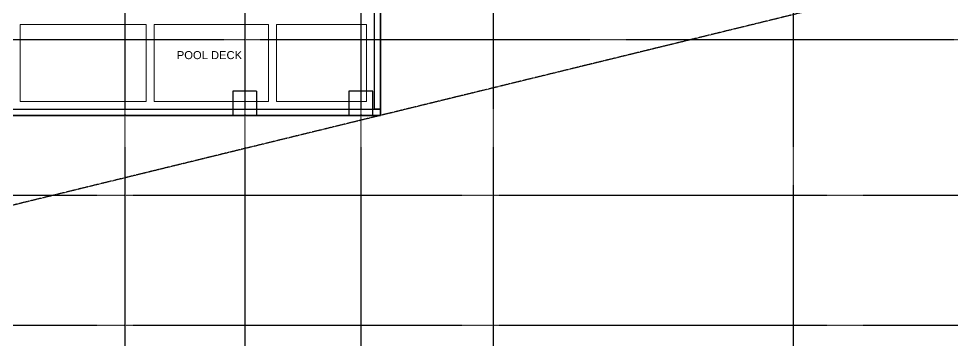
# Model space of a CAD drawing. Header units: inches. Extents: x -189245 to 740841, y -215444 to 469401.
# Drawn here: x -130700 to -107380, y -139822 to -131788 of the extents above; entities that cross this region are included whole.
import ezdxf

# ---------------------------------------------------------------- set-up
doc = ezdxf.new("R2010")
doc.units = ezdxf.units.IN
doc.header["$LTSCALE"] = 10
doc.header["$MEASUREMENT"] = 0
doc.linetypes.add('GRID NORMAL$0$GRID BASEMENT$0$GRID GROUND$0$GRID$0$$0$PHANTOM', pattern=[2.5, 1.25, -0.25, 0.25, -0.25, 0.25, -0.25])
doc.linetypes.add('HIDDEN2', pattern=[0.1875, 0.125, -0.0625])
for name, color, linetype in [('3', 252, 'Continuous'), ('A-CMU WALL', 4, 'Continuous'), ('a-dim', 8, 'Continuous'), ('A-GRID', 8, 'Continuous'), ('A-RAILING', 2, 'Continuous'), ('TEXT', 3, 'Continuous'), ('TSG- LOW WALL', 22, 'Continuous')]:
    doc.layers.add(name, color=color, linetype=linetype)
doc.layers.add('DEFPOINT', color=7, linetype='Continuous', plot=False)

msp = doc.modelspace()

# ---------------------------------------------------------------- linework, layer by layer
at = {"layer": '3', "color": 251, "linetype": 'GRID NORMAL$0$GRID BASEMENT$0$GRID GROUND$0$GRID$0$$0$PHANTOM', "flags": 128}
msp.add_lwpolyline([(-107742.41972, -101734.50066), (-108206.40253, -110412.10517), (-107824.74369, -122516.08949), (-106849.52911, -130587.38781), (-161513.31385, -143935.92849), (-162770.44794, -137090.40339), (-163725.52094, -129792.63417), (-164305.8868, -122455.55195), (-164509.46994, -115118.3758), (-164333.28528, -107790.4935), (-163778.69946, -100461.44618), (-162851.04772, -93180.30189), (-161617.26667, -86330.52932), (-107723.46534, -101727.30424)], dxfattribs=at)
at = {"layer": 'A-CMU WALL'}
for p, q in [((-121661.11912, -129782.02835), (-121661.11912, -134204.32588)), ((-121661.11912, -134204.32588), (-128653.2912, -134204.32588))]:
    msp.add_line(p, q, dxfattribs=at)
at = {"layer": 'A-CMU WALL', "lineweight": 0}
msp.add_line((-121661.15529, -134204.32588), (-121661.15529, -129936.12507), dxfattribs=at)
at = {"layer": 'A-CMU WALL', "color": 3}
msp.add_line((-121661.11912, -134204.32588), (-121661.11912, -129900.82919), dxfattribs=at)
at = {"layer": 'a-dim', "lineweight": 0, "ltscale": 500}
for p, q in [((-127511.97983, -131930.03724), (-130665.59101, -131930.03724)), ((-130665.59101, -131930.03724), (-130665.59101, -133854.32588)), ((-127511.97983, -131930.03724), (-127511.97983, -133854.32588)), ((-127311.97983, -131930.03724), (-127311.97983, -133854.32588)), ((-124458.52753, -131930.03724), (-127311.97983, -131930.03724)), ((-124458.52753, -131930.03724), (-124458.52753, -133854.32588)), ((-124258.52753, -131930.03724), (-124258.52753, -133854.32588)), ((-124258.52753, -131930.03724), (-122011.15529, -131930.03724)), ((-122011.15529, -133854.32588), (-122011.15529, -131930.03724)), ((-130665.59101, -133854.32588), (-127511.97983, -133854.32588)), ((-127311.97983, -133854.32588), (-124458.52753, -133854.32588)), ((-124258.52753, -133854.32588), (-122011.15529, -133854.32588))]:
    msp.add_line(p, q, dxfattribs=at)
at = {"layer": 'A-GRID', "linetype": 'GRID NORMAL$0$GRID BASEMENT$0$GRID GROUND$0$GRID$0$$0$PHANTOM'}
for p, q in [((-128049.75225, -84045.69046), (-128049.75225, -142774.05561)), ((-125049.75225, -84045.69046), (-125049.75225, -142774.05561)), ((-122149.75225, -84045.69046), (-122149.75225, -142774.05561)), ((-118849.75225, -84045.69046), (-118849.75225, -142774.05561)), ((-111349.75225, -142774.05561), (-111349.75225, -84045.69046)), ((-168894.48751, -132304.68666), (-106804.09292, -132304.68666)), ((-106879.08048, -136204.32588), (-168894.52032, -136204.32588)), ((-106879.08048, -139454.32588), (-168894.52032, -139454.32588))]:
    msp.add_line(p, q, dxfattribs=at)
at = {"layer": 'A-RAILING', "lineweight": 0}
msp.add_line((-121661.15529, -134199.80197), (-121661.15529, -129936.12507), dxfattribs=at)
at = {"layer": 'DEFPOINT'}
msp.add_lwpolyline([(-153449.75225, -139454.41584), (-146974.75225, -139453.85919), (-146974.57151, -132379.51338), (-144126.54732, -132379.32588), (-144124.60768, -134204.32588), (-121661.11912, -134204.32588), (-121661.11912, -129936.11656), (-111350.204, -127509.71863), (-111350.204, -116054.32588), (-111349.71608, -100691.3201), (-126372.62608, -96407.77684), (-126429.17978, -96399.61447), (-144126.54732, -96399.61447), (-144126.54732, -98229.32588), (-146974.75225, -98229.32588), (-146974.75225, -91154.32593), (-153449.75225, -91154.32588)], dxfattribs=at)
at = {"layer": 'DEFPOINT', "linetype": 'HIDDEN2'}
for points in [[(-124749.71608, -133599.80197), (-125349.71608, -133599.80197), (-125349.71608, -134199.80197), (-124749.71608, -134199.80197)], [(-121849.75225, -133599.80197), (-122449.75225, -133599.80197), (-122449.75225, -134199.80197), (-121849.75225, -134199.80197)]]:
    msp.add_lwpolyline(points, close=True, dxfattribs=at)
at = {"layer": 'TSG- LOW WALL', "color": 3, "ltscale": 100}
for p, q in [((-121811.15529, -134054.32588), (-121811.15529, -129971.42095)), ((-121661.15529, -129936.12507), (-121661.15529, -134204.32588))]:
    msp.add_line(p, q, dxfattribs=at)
msp.add_lwpolyline([(-121661.26369, -134049.61447), (-121811.26369, -134049.61447), (-121811.26369, -129817.13673), (-121661.26369, -129781.84085)], close=True, dxfattribs=at)
msp.add_lwpolyline([(-143974.60768, -134049.80072), (-121661.26369, -134049.61447), (-121661.26369, -134204.13838), (-144124.60768, -134204.32588), (-144124.60768, -134049.80197)], dxfattribs=at)

# ---------------------------------------------------------------- texts
at = {"layer": 'TEXT', "insert": (-126750.20258, -132800.92141), "char_height": 200, "width": 2395.9528394, "attachment_point": 7}
msp.add_mtext('{\\fArial|b0|i0|c0|p34;POOL DECK}', dxfattribs=at)

doc.saveas('drawing.dxf')
